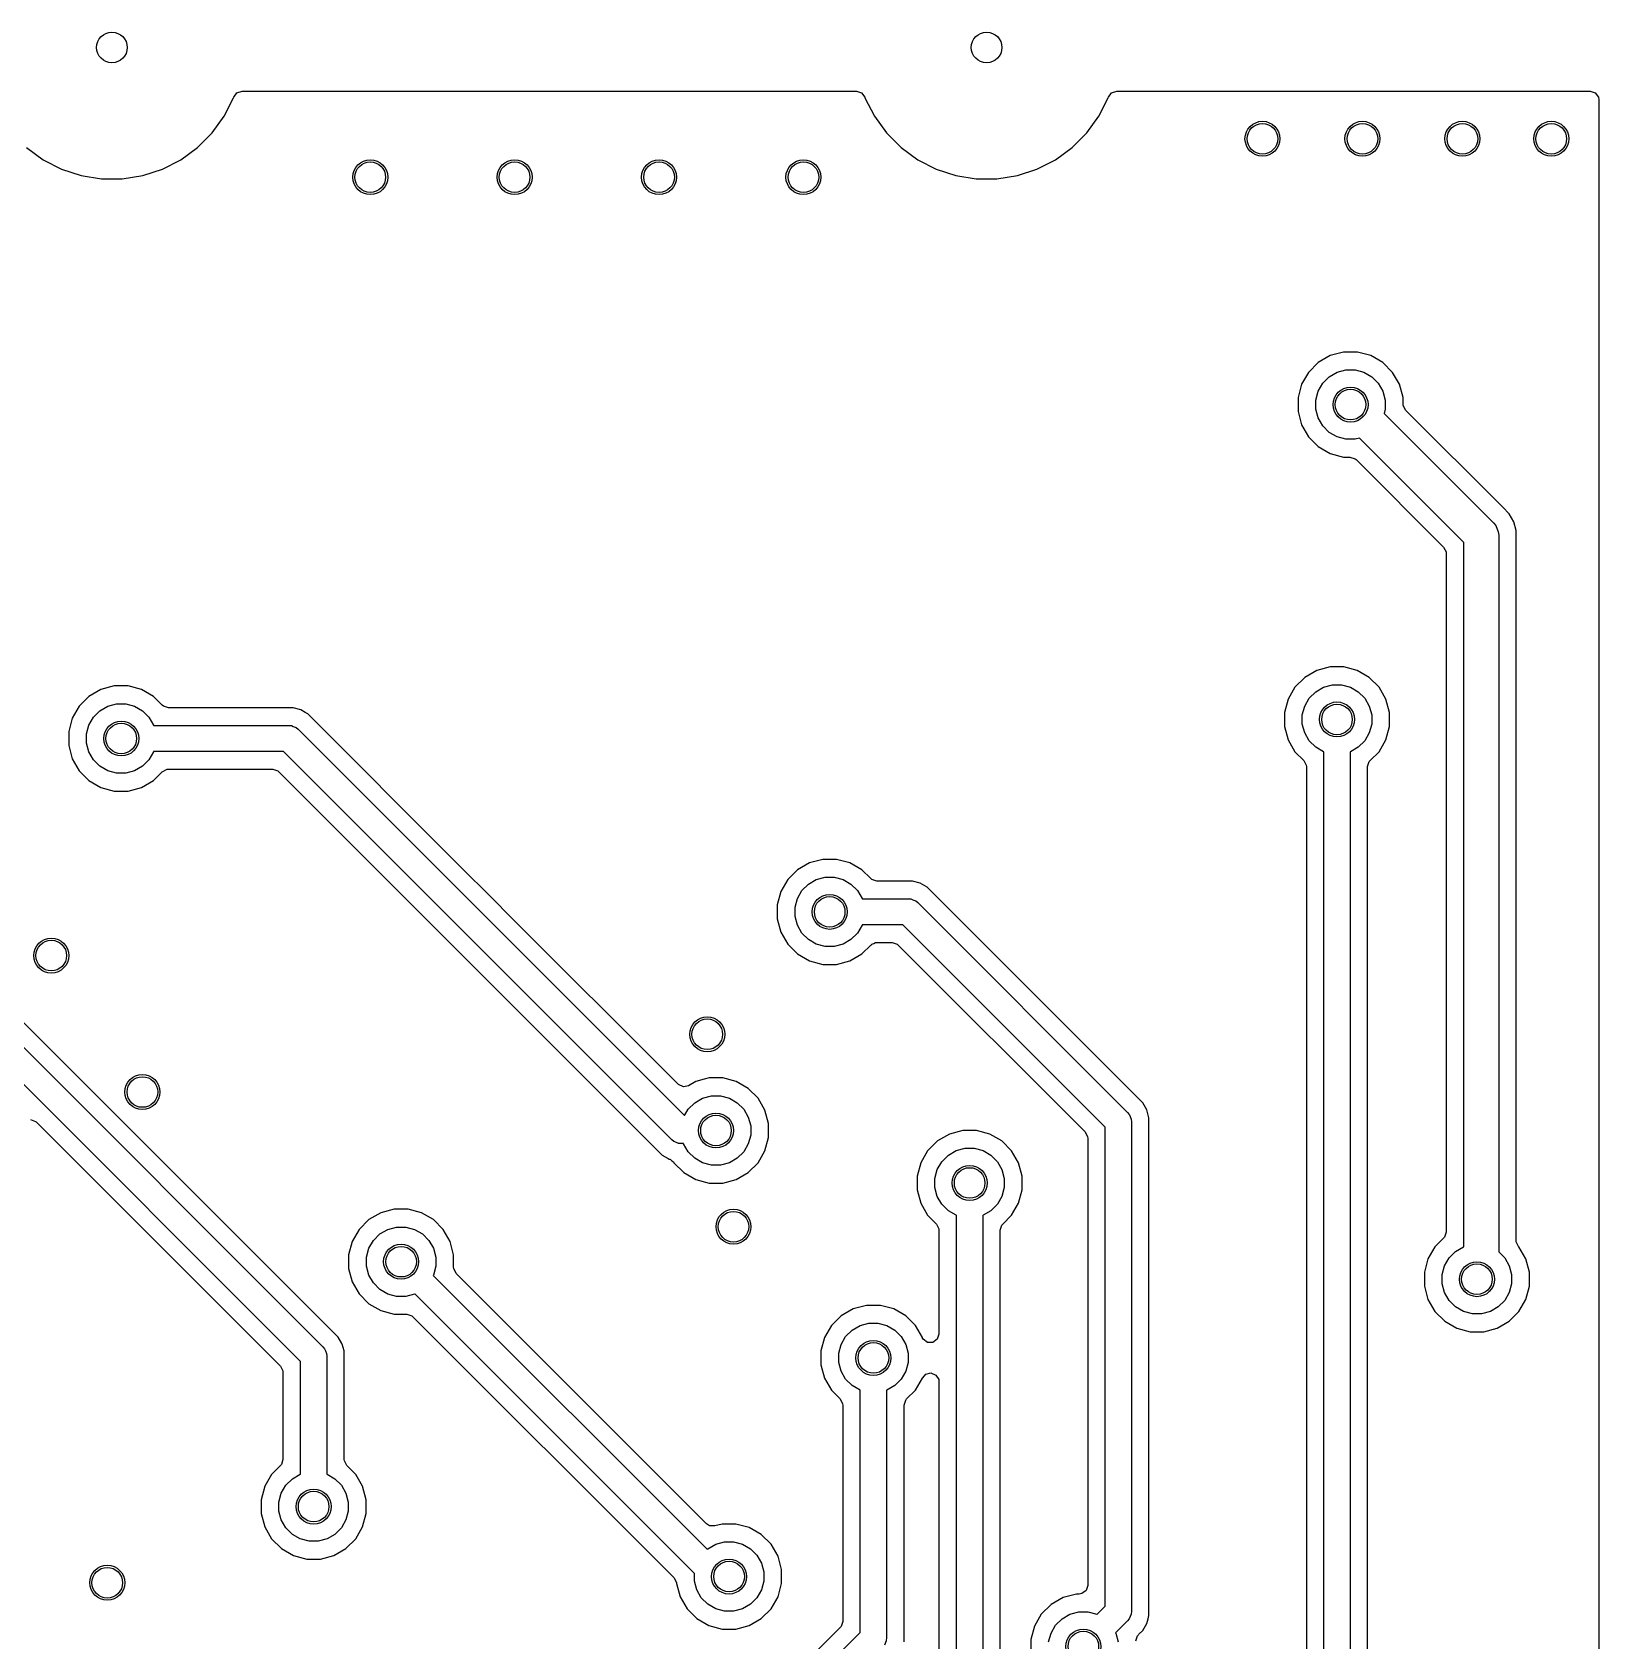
# Model space of a CAD drawing. Extents: x 5.36 to 6.5, y -4.55 to -3.35.
# Drawn here: x 5.795 to 6.5, y -4.076 to -3.352 of the extents above; entities that cross this region are included whole.
import ezdxf

# ---------------------------------------------------------------- set-up
doc = ezdxf.new("R2010")
doc.units = 0
doc.header["$MEASUREMENT"] = 0
doc.layers.add('BLACK', color=7, linetype='CONTINUOUS')

msp = doc.modelspace()

# ---------------------------------------------------------------- linework, layer by layer
at = {"layer": 'BLACK', "linetype": 'CONTINUOUS'}
for p, q in [((5.881, -3.3899), (5.88522, -3.38161)), ((5.88522, -3.38161), (5.88531, -3.38133)), ((5.88522, -3.38161), (5.88522, -3.38161)), ((5.88522, -3.38161), (5.88522, -3.38161)), ((5.88531, -3.38133), (5.88673, -3.37939)), ((5.88673, -3.37939), (5.88902, -3.37864)), ((5.88902, -3.37864), (6.16563, -3.37864)), ((6.16563, -3.37864), (6.16792, -3.37939)), ((6.16792, -3.37939), (6.16934, -3.38133)), ((6.16934, -3.38133), (6.16943, -3.38161)), ((6.16943, -3.38161), (6.16943, -3.38161)), ((6.16943, -3.38161), (6.16943, -3.38161)), ((6.16943, -3.38161), (6.16943, -3.38161)), ((6.16943, -3.38161), (6.17365, -3.3899)), ((6.2747, -3.3899), (6.27892, -3.38161)), ((6.27892, -3.38161), (6.27901, -3.38133)), ((6.27892, -3.38161), (6.27892, -3.38161)), ((6.27892, -3.38161), (6.27892, -3.38161)), ((6.27901, -3.38133), (6.28043, -3.37939)), ((6.28043, -3.37939), (6.28272, -3.37864)), ((6.28272, -3.37864), (6.49585, -3.37864)), ((6.49585, -3.37864), (6.49814, -3.37939)), ((6.49814, -3.37939), (6.49955, -3.38133)), ((6.49955, -3.38133), (6.49974, -3.38254)), ((6.49974, -3.38254), (6.49974, -4.51644)), ((5.87553, -3.39742), (5.881, -3.3899)), ((6.17365, -3.3899), (6.17911, -3.39742)), ((6.26923, -3.39742), (6.2747, -3.3899)), ((5.86896, -3.404), (5.87553, -3.39742)), ((6.17911, -3.39742), (6.18569, -3.404)), ((6.26266, -3.404), (6.26923, -3.39742)), ((5.79199, -3.404), (5.79951, -3.40946)), ((5.79951, -3.40946), (5.8078, -3.41368)), ((5.85315, -3.41368), (5.86143, -3.40946)), ((5.86143, -3.40946), (5.86896, -3.404)), ((6.18569, -3.404), (6.19321, -3.40946)), ((6.19321, -3.40946), (6.2015, -3.41368)), ((6.24685, -3.41368), (6.25514, -3.40946)), ((6.25514, -3.40946), (6.26266, -3.404)), ((5.8078, -3.41368), (5.81664, -3.41656)), ((5.81664, -3.41656), (5.81664, -3.41656)), ((5.81664, -3.41656), (5.81664, -3.41656)), ((5.81664, -3.41656), (5.82582, -3.41801)), ((5.83512, -3.41801), (5.84431, -3.41656)), ((5.84431, -3.41656), (5.85315, -3.41368)), ((5.84431, -3.41656), (5.84431, -3.41656)), ((5.84431, -3.41656), (5.84431, -3.41656)), ((6.2015, -3.41368), (6.21034, -3.41656)), ((6.21034, -3.41656), (6.21034, -3.41656)), ((6.21034, -3.41656), (6.21034, -3.41656)), ((6.21034, -3.41656), (6.21952, -3.41801)), ((6.22882, -3.41801), (6.23801, -3.41656)), ((6.23801, -3.41656), (6.24685, -3.41368)), ((6.23801, -3.41656), (6.23801, -3.41656)), ((6.23801, -3.41656), (6.23801, -3.41656)), ((5.82582, -3.41801), (5.82582, -3.41801)), ((5.82582, -3.41801), (5.83512, -3.41801)), ((6.21952, -3.41801), (6.21952, -3.41801)), ((6.21952, -3.41801), (6.22882, -3.41801)), ((6.38488, -3.49604), (6.37887, -3.49765)), ((6.3911, -3.49604), (6.38488, -3.49604)), ((6.39712, -3.49765), (6.3911, -3.49604)), ((6.37348, -3.50077), (6.36907, -3.50517)), ((6.37887, -3.49765), (6.37348, -3.50077)), ((6.38197, -3.50514), (6.38594, -3.50407)), ((6.38594, -3.50407), (6.39005, -3.50407)), ((6.39005, -3.50407), (6.39402, -3.50514)), ((6.40251, -3.50077), (6.39712, -3.49765)), ((6.40691, -3.50517), (6.40251, -3.50077)), ((6.36596, -3.51056), (6.36435, -3.51657)), ((6.36907, -3.50517), (6.36596, -3.51056)), ((6.37344, -3.51366), (6.3755, -3.5101)), ((6.3755, -3.5101), (6.37841, -3.50719)), ((6.37841, -3.50719), (6.38197, -3.50514)), ((6.39402, -3.50514), (6.39758, -3.50719)), ((6.39758, -3.50719), (6.40049, -3.5101)), ((6.40049, -3.5101), (6.40254, -3.51366)), ((6.41002, -3.51056), (6.40691, -3.50517)), ((6.41163, -3.51657), (6.41002, -3.51056)), ((6.36435, -3.51657), (6.36435, -3.5228)), ((6.37238, -3.51763), (6.37344, -3.51366)), ((6.37238, -3.52174), (6.37238, -3.51763)), ((6.40254, -3.51366), (6.40361, -3.51763)), ((6.40361, -3.51763), (6.40361, -3.52174)), ((6.41163, -3.51941), (6.41163, -3.51657)), ((6.41163, -3.51657), (6.41163, -3.51657)), ((6.36435, -3.5228), (6.36596, -3.52881)), ((6.37344, -3.52571), (6.37238, -3.52174)), ((6.3755, -3.52927), (6.37344, -3.52571)), ((6.40361, -3.52174), (6.40309, -3.52365)), ((6.40309, -3.52365), (6.45236, -3.57292)), ((6.41168, -3.52002), (6.41163, -3.51941)), ((6.41278, -3.52217), (6.41168, -3.52002)), ((6.45647, -3.56587), (6.41278, -3.52217)), ((6.36596, -3.52881), (6.36907, -3.5342)), ((6.37841, -3.53218), (6.3755, -3.52927)), ((6.38197, -3.53423), (6.37841, -3.53218)), ((6.36907, -3.5342), (6.37348, -3.5386)), ((6.37348, -3.5386), (6.37887, -3.54172)), ((6.38594, -3.5353), (6.38197, -3.53423)), ((6.39005, -3.5353), (6.38594, -3.5353)), ((6.39196, -3.53479), (6.39005, -3.5353)), ((6.43892, -3.58175), (6.39196, -3.53479)), ((6.37887, -3.54172), (6.38488, -3.54333)), ((6.38488, -3.54333), (6.38772, -3.54333)), ((6.38772, -3.54333), (6.39001, -3.54407)), ((6.39001, -3.54407), (6.39048, -3.54447)), ((6.39048, -3.54447), (6.42988, -3.58387)), ((6.45941, -3.5688), (6.45647, -3.56587)), ((6.45647, -3.56587), (6.45647, -3.56587)), ((6.46148, -3.5724), (6.45941, -3.5688)), ((6.45236, -3.57292), (6.45334, -3.57411)), ((6.45334, -3.57411), (6.45451, -3.57695)), ((6.45451, -3.57695), (6.45467, -3.57848)), ((6.46256, -3.57641), (6.46148, -3.5724)), ((6.46256, -3.58087), (6.46256, -3.57641)), ((6.46256, -3.57641), (6.46256, -3.57641)), ((6.42988, -3.58387), (6.43098, -3.58602)), ((6.43892, -3.89882), (6.43892, -3.58175)), ((6.45467, -3.57848), (6.45467, -3.90109)), ((6.46256, -3.89601), (6.46256, -3.58087)), ((6.46256, -3.58087), (6.46256, -3.58087)), ((6.43098, -3.58602), (6.43102, -3.58663)), ((6.43102, -3.58663), (6.43102, -3.89219)), ((6.37276, -3.63939), (6.36737, -3.6425)), ((6.37878, -3.63778), (6.37276, -3.63939)), ((6.385, -3.63778), (6.37878, -3.63778)), ((6.39102, -3.63939), (6.385, -3.63778)), ((6.39641, -3.6425), (6.39102, -3.63939)), ((5.82552, -3.64797), (5.82013, -3.65108)), ((5.83153, -3.64636), (5.82552, -3.64797)), ((5.83776, -3.64636), (5.83153, -3.64636)), ((5.84377, -3.64797), (5.83776, -3.64636)), ((5.84916, -3.65108), (5.84377, -3.64797)), ((6.36297, -3.6469), (6.35986, -3.65229)), ((6.36737, -3.6425), (6.36297, -3.6469)), ((6.3694, -3.65183), (6.3723, -3.64892)), ((6.3723, -3.64892), (6.37586, -3.64687)), ((6.37586, -3.64687), (6.37983, -3.6458)), ((6.37983, -3.6458), (6.38395, -3.6458)), ((6.38395, -3.6458), (6.38792, -3.64687)), ((6.38792, -3.64687), (6.39148, -3.64892)), ((6.39148, -3.64892), (6.39438, -3.65183)), ((6.40081, -3.6469), (6.39641, -3.6425)), ((6.40392, -3.65229), (6.40081, -3.6469)), ((5.81573, -3.65548), (5.81262, -3.66087)), ((5.82013, -3.65108), (5.81573, -3.65548)), ((5.82506, -3.65751), (5.82862, -3.65545)), ((5.82862, -3.65545), (5.83259, -3.65439)), ((5.83259, -3.65439), (5.8367, -3.65439)), ((5.8367, -3.65439), (5.84067, -3.65545)), ((5.84067, -3.65545), (5.84423, -3.65751)), ((5.85314, -3.65506), (5.84916, -3.65108)), ((5.8536, -3.65546), (5.85314, -3.65506)), ((5.8559, -3.6562), (5.8536, -3.65546)), ((5.91197, -3.6562), (5.8559, -3.6562)), ((5.91548, -3.65714), (5.91197, -3.6562)), ((5.91197, -3.6562), (5.91197, -3.6562)), ((6.35986, -3.65229), (6.35825, -3.6583)), ((6.36628, -3.65936), (6.36734, -3.65539)), ((6.36734, -3.65539), (6.3694, -3.65183)), ((6.39438, -3.65183), (6.39644, -3.65539)), ((6.39644, -3.65539), (6.3975, -3.65936)), ((6.40553, -3.6583), (6.40392, -3.65229)), ((5.81262, -3.66087), (5.811, -3.66689)), ((5.81903, -3.66794), (5.8201, -3.66397)), ((5.8201, -3.66397), (5.82215, -3.66041)), ((5.82215, -3.66041), (5.82506, -3.65751)), ((5.84423, -3.65751), (5.84714, -3.66041)), ((5.84714, -3.66041), (5.84919, -3.66397)), ((5.84919, -3.66397), (5.84923, -3.66409)), ((5.9175, -3.6583), (5.91548, -3.65714)), ((5.91863, -3.65896), (5.9175, -3.6583)), ((5.98406, -3.72439), (5.91863, -3.65896)), ((6.35825, -3.6583), (6.35825, -3.66453)), ((6.36628, -3.66347), (6.36628, -3.65936)), ((6.36734, -3.66744), (6.36628, -3.66347)), ((6.3975, -3.66347), (6.39644, -3.66744)), ((6.3975, -3.65936), (6.3975, -3.66347)), ((6.40553, -3.66453), (6.40553, -3.6583)), ((5.811, -3.66689), (5.811, -3.67311)), ((5.81903, -3.67206), (5.81903, -3.66794)), ((5.84923, -3.66409), (5.91016, -3.66409)), ((5.91016, -3.66409), (5.91131, -3.66421)), ((5.91131, -3.66421), (5.91209, -3.66453)), ((5.91209, -3.66453), (5.91344, -3.66509)), ((5.91344, -3.66509), (5.91433, -3.66582)), ((5.91433, -3.66582), (6.08823, -3.83972)), ((6.35825, -3.66453), (6.35986, -3.67054)), ((6.35986, -3.67054), (6.36297, -3.67593)), ((6.3694, -3.671), (6.36734, -3.66744)), ((6.3723, -3.67391), (6.3694, -3.671)), ((6.39438, -3.671), (6.39148, -3.67391)), ((6.39644, -3.66744), (6.39438, -3.671)), ((6.40081, -3.67593), (6.40392, -3.67054)), ((6.40392, -3.67054), (6.40553, -3.66453)), ((5.811, -3.67311), (5.81262, -3.67913)), ((5.8201, -3.67603), (5.81903, -3.67206)), ((5.82215, -3.67959), (5.8201, -3.67603)), ((5.84919, -3.67603), (5.84714, -3.67959)), ((5.84923, -3.67591), (5.84919, -3.67603)), ((5.90771, -3.67591), (5.84923, -3.67591)), ((6.08244, -3.85063), (5.90771, -3.67591)), ((6.36297, -3.67593), (6.36695, -3.67991)), ((6.37586, -3.67597), (6.3723, -3.67391)), ((6.37598, -3.676), (6.37586, -3.67597)), ((6.37598, -4.3189), (6.37598, -3.676)), ((6.38792, -3.67597), (6.3878, -3.676)), ((6.3878, -3.676), (6.3878, -4.31645)), ((6.39148, -3.67391), (6.38792, -3.67597)), ((6.39683, -3.67991), (6.40081, -3.67593)), ((5.81262, -3.67913), (5.81573, -3.68452)), ((5.81573, -3.68452), (5.82013, -3.68892)), ((5.82506, -3.68249), (5.82215, -3.67959)), ((5.82862, -3.68455), (5.82506, -3.68249)), ((5.83259, -3.68561), (5.82862, -3.68455)), ((5.8367, -3.68561), (5.83259, -3.68561)), ((5.84067, -3.68455), (5.8367, -3.68561)), ((5.84423, -3.68249), (5.84067, -3.68455)), ((5.84714, -3.67959), (5.84423, -3.68249)), ((5.84916, -3.68892), (5.85314, -3.68494)), ((5.85314, -3.68494), (5.85529, -3.68385)), ((5.85529, -3.68385), (5.8559, -3.6838)), ((5.8559, -3.6838), (5.90283, -3.6838)), ((5.90283, -3.6838), (5.90512, -3.68454)), ((5.90512, -3.68454), (5.90558, -3.68494)), ((5.90558, -3.68494), (6.07814, -3.8575)), ((6.36695, -3.67991), (6.36804, -3.68206)), ((6.36804, -3.68206), (6.36809, -3.68267)), ((6.36809, -3.68267), (6.36809, -4.32071)), ((6.39569, -3.68267), (6.39643, -3.68038)), ((6.39569, -4.30711), (6.39569, -3.68267)), ((6.39643, -3.68038), (6.39683, -3.67991)), ((5.82013, -3.68892), (5.82552, -3.69203)), ((5.82552, -3.69203), (5.83153, -3.69364)), ((5.83776, -3.69364), (5.84377, -3.69203)), ((5.84377, -3.69203), (5.84916, -3.68892)), ((5.83153, -3.69364), (5.83153, -3.69364)), ((5.83153, -3.69364), (5.83776, -3.69364)), ((5.83776, -3.69364), (5.83776, -3.69364)), ((6.00459, -3.74492), (5.98406, -3.72439)), ((6.13903, -3.72911), (6.13463, -3.73352)), ((6.14442, -3.726), (6.13903, -3.72911)), ((6.15043, -3.72439), (6.14442, -3.726)), ((6.15666, -3.72439), (6.15043, -3.72439)), ((6.16267, -3.726), (6.15666, -3.72439)), ((6.16806, -3.72911), (6.16267, -3.726)), ((6.17204, -3.73309), (6.16806, -3.72911)), ((6.13463, -3.73352), (6.13151, -3.73891)), ((6.14105, -3.73844), (6.14396, -3.73554)), ((6.14396, -3.73554), (6.14752, -3.73348)), ((6.14752, -3.73348), (6.15149, -3.73242)), ((6.15149, -3.73242), (6.1556, -3.73242)), ((6.1556, -3.73242), (6.15957, -3.73348)), ((6.15957, -3.73348), (6.16313, -3.73554)), ((6.16313, -3.73554), (6.16604, -3.73844)), ((6.1725, -3.73349), (6.17204, -3.73309)), ((6.17479, -3.73423), (6.1725, -3.73349)), ((6.19079, -3.73423), (6.17479, -3.73423)), ((6.1943, -3.73517), (6.19079, -3.73423)), ((6.19079, -3.73423), (6.19079, -3.73423)), ((6.19745, -3.73699), (6.1943, -3.73517)), ((6.13151, -3.73891), (6.1299, -3.74492)), ((6.13793, -3.74598), (6.13899, -3.742)), ((6.13899, -3.742), (6.14105, -3.73844)), ((6.16604, -3.73844), (6.16809, -3.742)), ((6.16809, -3.742), (6.16812, -3.74213)), ((6.16812, -3.74213), (6.18898, -3.74213)), ((6.18898, -3.74213), (6.19013, -3.74224)), ((6.19013, -3.74224), (6.19101, -3.7426)), ((6.19101, -3.7426), (6.19226, -3.74312)), ((6.19226, -3.74312), (6.19315, -3.74386)), ((6.29451, -3.83405), (6.19745, -3.73699)), ((6.00709, -3.74742), (6.00459, -3.74492)), ((6.08533, -3.82566), (6.00709, -3.74742)), ((6.1299, -3.74492), (6.1299, -3.75114)), ((6.13793, -3.75009), (6.13793, -3.74598)), ((6.13899, -3.75406), (6.13793, -3.75009)), ((6.19315, -3.74386), (6.28764, -3.83834)), ((6.1299, -3.75114), (6.13151, -3.75716)), ((6.13151, -3.75716), (6.13463, -3.76255)), ((6.14105, -3.75762), (6.13899, -3.75406)), ((6.14396, -3.76053), (6.14105, -3.75762)), ((6.16604, -3.75762), (6.16313, -3.76053)), ((6.16809, -3.75406), (6.16604, -3.75762)), ((6.16812, -3.75394), (6.16809, -3.75406)), ((6.18653, -3.75394), (6.16812, -3.75394)), ((6.27756, -3.84497), (6.18653, -3.75394)), ((6.13463, -3.76255), (6.13903, -3.76695)), ((6.14752, -3.76258), (6.14396, -3.76053)), ((6.15149, -3.76364), (6.14752, -3.76258)), ((6.1556, -3.76364), (6.15149, -3.76364)), ((6.15957, -3.76258), (6.1556, -3.76364)), ((6.16313, -3.76053), (6.15957, -3.76258)), ((6.16806, -3.76695), (6.17204, -3.76297)), ((6.17204, -3.76297), (6.17232, -3.76283)), ((6.17232, -3.76283), (6.1725, -3.76258)), ((6.1725, -3.76258), (6.17337, -3.76229)), ((6.17337, -3.76229), (6.17418, -3.76188)), ((6.17418, -3.76188), (6.17479, -3.76183)), ((6.17479, -3.76183), (6.18165, -3.76183)), ((6.18165, -3.76183), (6.18394, -3.76258)), ((6.18394, -3.76258), (6.1844, -3.76297)), ((6.1844, -3.76297), (6.26852, -3.84709)), ((6.13903, -3.76695), (6.14442, -3.77006)), ((6.14442, -3.77006), (6.15043, -3.77167)), ((6.15043, -3.77167), (6.15043, -3.77167)), ((6.15043, -3.77167), (6.15666, -3.77167)), ((6.15666, -3.77167), (6.16267, -3.77006)), ((6.15666, -3.77167), (6.15666, -3.77167)), ((6.16267, -3.77006), (6.16806, -3.76695)), ((5.77257, -3.79091), (5.92544, -3.94378)), ((5.89522, -3.9024), (5.78266, -3.78984)), ((5.91535, -3.9504), (5.76456, -3.7996)), ((6.09925, -3.82281), (6.09707, -3.8234)), ((6.10547, -3.82281), (6.09925, -3.82281)), ((6.11149, -3.82443), (6.10547, -3.82281)), ((6.08548, -3.8258), (6.08533, -3.82566)), ((6.08768, -3.82678), (6.08548, -3.8258)), ((6.09003, -3.82628), (6.08768, -3.82678)), ((6.09324, -3.82443), (6.09003, -3.82628)), ((6.09707, -3.8234), (6.09324, -3.82443)), ((6.11688, -3.82754), (6.11149, -3.82443)), ((6.12128, -3.83194), (6.11688, -3.82754)), ((6.08823, -3.83972), (6.08987, -3.83687)), ((6.08987, -3.83687), (6.09278, -3.83396)), ((6.09278, -3.83396), (6.09634, -3.83191)), ((6.09634, -3.83191), (6.10031, -3.83084)), ((6.10031, -3.83084), (6.10442, -3.83084)), ((6.10442, -3.83084), (6.10839, -3.83191)), ((6.10839, -3.83191), (6.11195, -3.83396)), ((6.11195, -3.83396), (6.11486, -3.83687)), ((6.11486, -3.83687), (6.11691, -3.84043)), ((6.12439, -3.83733), (6.12128, -3.83194)), ((6.126, -3.84334), (6.12439, -3.83733)), ((6.29568, -3.83608), (6.29451, -3.83405)), ((6.29451, -3.83405), (6.29451, -3.83405)), ((6.29632, -3.83719), (6.29568, -3.83608)), ((6.29568, -3.83608), (6.29568, -3.83608)), ((6.29726, -3.8407), (6.29632, -3.83719)), ((5.79385, -3.84147), (5.7961, -3.84234)), ((5.7961, -3.84234), (5.7964, -3.84261)), ((5.7964, -3.84261), (5.90632, -3.95253)), ((6.11691, -3.84043), (6.11798, -3.8444)), ((6.11798, -3.8444), (6.11798, -3.84851)), ((6.126, -3.84957), (6.126, -3.84334)), ((6.27756, -4.06055), (6.27756, -3.84497)), ((6.28764, -3.83834), (6.28837, -3.83924)), ((6.28837, -3.83924), (6.28844, -3.83939)), ((6.28844, -3.83939), (6.28926, -3.84137)), ((6.28926, -3.84137), (6.28937, -3.84252)), ((6.28937, -3.84252), (6.28937, -4.06299)), ((6.29726, -4.06481), (6.29726, -3.8407)), ((6.08333, -3.85137), (6.08244, -3.85063)), ((6.08458, -3.85188), (6.08333, -3.85137)), ((6.08546, -3.85225), (6.08458, -3.85188)), ((6.08661, -3.85236), (6.08546, -3.85225)), ((6.11798, -3.84851), (6.11691, -3.85248)), ((6.12439, -3.85558), (6.126, -3.84957)), ((6.20202, -3.85116), (6.19762, -3.85556)), ((6.20741, -3.84805), (6.20202, -3.85116)), ((6.21342, -3.84644), (6.20741, -3.84805)), ((6.21965, -3.84644), (6.21342, -3.84644)), ((6.22566, -3.84805), (6.21965, -3.84644)), ((6.23105, -3.85116), (6.22566, -3.84805)), ((6.23545, -3.85556), (6.23105, -3.85116)), ((6.26852, -3.84709), (6.26962, -3.84924)), ((6.26962, -3.84924), (6.26967, -3.84985)), ((6.26967, -3.84985), (6.26967, -4.0512)), ((6.07814, -3.8575), (6.0808, -3.85904)), ((6.0808, -3.85904), (6.08129, -3.85932)), ((6.08129, -3.85932), (6.08152, -3.85938)), ((6.08152, -3.85938), (6.08186, -3.85954)), ((6.08186, -3.85954), (6.08246, -3.86013)), ((6.08778, -3.85236), (6.08661, -3.85236)), ((6.08781, -3.85248), (6.08778, -3.85236)), ((6.08987, -3.85604), (6.08781, -3.85248)), ((6.09278, -3.85895), (6.08987, -3.85604)), ((6.09634, -3.86101), (6.09278, -3.85895)), ((6.11195, -3.85895), (6.10839, -3.86101)), ((6.11486, -3.85604), (6.11195, -3.85895)), ((6.11691, -3.85248), (6.11486, -3.85604)), ((6.12128, -3.86097), (6.12439, -3.85558)), ((6.19762, -3.85556), (6.1945, -3.86095)), ((6.20404, -3.86049), (6.20695, -3.85758)), ((6.20695, -3.85758), (6.21051, -3.85553)), ((6.21051, -3.85553), (6.21448, -3.85447)), ((6.21448, -3.85447), (6.21859, -3.85447)), ((6.21859, -3.85447), (6.22256, -3.85553)), ((6.22256, -3.85553), (6.22612, -3.85758)), ((6.22612, -3.85758), (6.22903, -3.86049)), ((6.23857, -3.86095), (6.23545, -3.85556)), ((6.08246, -3.86013), (6.08317, -3.86059)), ((6.08317, -3.86059), (6.08332, -3.86081)), ((6.08332, -3.86081), (6.08344, -3.86097)), ((6.08344, -3.86097), (6.08344, -3.86097)), ((6.08344, -3.86097), (6.08344, -3.86097)), ((6.08344, -3.86097), (6.08785, -3.86537)), ((6.08785, -3.86537), (6.09324, -3.86849)), ((6.10031, -3.86207), (6.09634, -3.86101)), ((6.10442, -3.86207), (6.10031, -3.86207)), ((6.10839, -3.86101), (6.10442, -3.86207)), ((6.11149, -3.86849), (6.11688, -3.86537)), ((6.11688, -3.86537), (6.12128, -3.86097)), ((6.1945, -3.86095), (6.19289, -3.86697)), ((6.20092, -3.86802), (6.20199, -3.86405)), ((6.20199, -3.86405), (6.20404, -3.86049)), ((6.22903, -3.86049), (6.23108, -3.86405)), ((6.23108, -3.86405), (6.23215, -3.86802)), ((6.24018, -3.86697), (6.23857, -3.86095)), ((6.09324, -3.86849), (6.09925, -3.8701)), ((6.09925, -3.8701), (6.09925, -3.8701)), ((6.09925, -3.8701), (6.10547, -3.8701)), ((6.10547, -3.8701), (6.11149, -3.86849)), ((6.10547, -3.8701), (6.10547, -3.8701)), ((6.19289, -3.86697), (6.19289, -3.87319)), ((6.19289, -3.87319), (6.1945, -3.8792)), ((6.20092, -3.87213), (6.20092, -3.86802)), ((6.20199, -3.87611), (6.20092, -3.87213)), ((6.23215, -3.87213), (6.23108, -3.87611)), ((6.23215, -3.86802), (6.23215, -3.87213)), ((6.23857, -3.8792), (6.24018, -3.87319)), ((6.24018, -3.87319), (6.24018, -3.86697)), ((6.1945, -3.8792), (6.19762, -3.8846)), ((6.20404, -3.87967), (6.20199, -3.87611)), ((6.20695, -3.88257), (6.20404, -3.87967)), ((6.22903, -3.87967), (6.22612, -3.88257)), ((6.23108, -3.87611), (6.22903, -3.87967)), ((6.23545, -3.8846), (6.23857, -3.8792)), ((5.94611, -3.88659), (5.94171, -3.891)), ((5.9515, -3.88348), (5.94611, -3.88659)), ((5.95752, -3.88187), (5.9515, -3.88348)), ((5.96374, -3.88187), (5.95752, -3.88187)), ((5.96976, -3.88348), (5.96374, -3.88187)), ((5.97515, -3.88659), (5.96976, -3.88348)), ((5.97955, -3.891), (5.97515, -3.88659)), ((6.19762, -3.8846), (6.20159, -3.88857)), ((6.21051, -3.88463), (6.20695, -3.88257)), ((6.21063, -3.88466), (6.21051, -3.88463)), ((6.21063, -4.13386), (6.21063, -3.88466)), ((6.22256, -3.88463), (6.22244, -3.88466)), ((6.22244, -3.88466), (6.22244, -4.13141)), ((6.22612, -3.88257), (6.22256, -3.88463)), ((6.23148, -3.88857), (6.23545, -3.8846)), ((5.94171, -3.891), (5.9386, -3.89639)), ((5.94814, -3.89593), (5.95104, -3.89302)), ((5.95104, -3.89302), (5.9546, -3.89096)), ((5.9546, -3.89096), (5.95857, -3.8899)), ((5.95857, -3.8899), (5.96269, -3.8899)), ((5.96269, -3.8899), (5.96666, -3.89096)), ((5.96666, -3.89096), (5.97022, -3.89302)), ((5.97022, -3.89302), (5.97312, -3.89593)), ((5.98266, -3.89639), (5.97955, -3.891)), ((6.20159, -3.88857), (6.20269, -3.89072)), ((6.20269, -3.89072), (6.20274, -3.89133)), ((6.20274, -3.89133), (6.20274, -3.93815)), ((6.23033, -3.89133), (6.23108, -3.88904)), ((6.23033, -4.12653), (6.23033, -3.89133)), ((6.23108, -3.88904), (6.23148, -3.88857)), ((6.42988, -3.89495), (6.42596, -3.89887)), ((6.43028, -3.89449), (6.42988, -3.89495)), ((6.43102, -3.89219), (6.43028, -3.89449)), ((5.9323, -3.93948), (5.89522, -3.9024)), ((5.9386, -3.89639), (5.93699, -3.9024)), ((5.93699, -3.9024), (5.93699, -3.90862)), ((5.94502, -3.90346), (5.94608, -3.89949)), ((5.94608, -3.89949), (5.94814, -3.89593)), ((5.97312, -3.89593), (5.97518, -3.89949)), ((5.97518, -3.89949), (5.97624, -3.90346)), ((5.98427, -3.9024), (5.98266, -3.89639)), ((5.98427, -3.90802), (5.98427, -3.9024)), ((5.98427, -3.9024), (5.98427, -3.9024)), ((6.42596, -3.89887), (6.42285, -3.90426)), ((6.43239, -3.9038), (6.4353, -3.90089)), ((6.4353, -3.90089), (6.43886, -3.89884)), ((6.43886, -3.89884), (6.43892, -3.89882)), ((6.45467, -3.90109), (6.45738, -3.9038)), ((6.46261, -3.89662), (6.46256, -3.89601)), ((6.46365, -3.89866), (6.46261, -3.89662)), ((6.46364, -3.89867), (6.46365, -3.89866)), ((6.46366, -3.89868), (6.46364, -3.89867)), ((6.4637, -3.89877), (6.46366, -3.89868)), ((6.4638, -3.89887), (6.4637, -3.89877)), ((6.46691, -3.90426), (6.4638, -3.89887)), ((6.4638, -3.89887), (6.4638, -3.89887)), ((6.4638, -3.89887), (6.4638, -3.89887)), ((5.93699, -3.90862), (5.9386, -3.91464)), ((5.94502, -3.90757), (5.94502, -3.90346)), ((5.94608, -3.91154), (5.94502, -3.90757)), ((5.97624, -3.90757), (5.97518, -3.91154)), ((5.97624, -3.90346), (5.97624, -3.90757)), ((5.98432, -3.90863), (5.98427, -3.90802)), ((5.98541, -3.91078), (5.98432, -3.90863)), ((6.42285, -3.90426), (6.42124, -3.91027)), ((6.42124, -3.91027), (6.42124, -3.9165)), ((6.42927, -3.91133), (6.43033, -3.90736)), ((6.43033, -3.90736), (6.43239, -3.9038)), ((6.45738, -3.9038), (6.45943, -3.90736)), ((6.45943, -3.90736), (6.4605, -3.91133)), ((6.46852, -3.91027), (6.46691, -3.90426)), ((6.46852, -3.9165), (6.46852, -3.91027)), ((5.9386, -3.91464), (5.94171, -3.92003)), ((5.94814, -3.9151), (5.94608, -3.91154)), ((5.95104, -3.91801), (5.94814, -3.9151)), ((5.97518, -3.91154), (5.97512, -3.91165)), ((5.97512, -3.91165), (6.09844, -4.03497)), ((6.0981, -4.02347), (5.98541, -3.91078)), ((6.42124, -3.9165), (6.42285, -3.92251)), ((6.42927, -3.91544), (6.42927, -3.91133)), ((6.43033, -3.91941), (6.42927, -3.91544)), ((6.4605, -3.91544), (6.45943, -3.91941)), ((6.4605, -3.91133), (6.4605, -3.91544)), ((6.46691, -3.92251), (6.46852, -3.9165)), ((5.94171, -3.92003), (5.94611, -3.92443)), ((5.94611, -3.92443), (5.9515, -3.92754)), ((5.9546, -3.92006), (5.95104, -3.91801)), ((5.95857, -3.92113), (5.9546, -3.92006)), ((5.96269, -3.92113), (5.95857, -3.92113)), ((5.96666, -3.92006), (5.96269, -3.92113)), ((5.96676, -3.92), (5.96666, -3.92006)), ((6.09263, -4.04587), (5.96676, -3.92)), ((6.42285, -3.92251), (6.42596, -3.9279)), ((6.43239, -3.92297), (6.43033, -3.91941)), ((6.4353, -3.92588), (6.43239, -3.92297)), ((6.45738, -3.92297), (6.45447, -3.92588)), ((6.45943, -3.91941), (6.45738, -3.92297)), ((6.4638, -3.9279), (6.46691, -3.92251)), ((5.9515, -3.92754), (5.95752, -3.92915)), ((5.95752, -3.92915), (5.95752, -3.92915)), ((5.95752, -3.92915), (5.96314, -3.92915)), ((5.96314, -3.92915), (5.96543, -3.9299)), ((5.96543, -3.9299), (5.9659, -3.9303)), ((5.9659, -3.9303), (6.08347, -4.04786)), ((6.15871, -3.9299), (6.15431, -3.9343)), ((6.1641, -3.92679), (6.15871, -3.9299)), ((6.17012, -3.92518), (6.1641, -3.92679)), ((6.17634, -3.92518), (6.17012, -3.92518)), ((6.18235, -3.92679), (6.17634, -3.92518)), ((6.18774, -3.9299), (6.18235, -3.92679)), ((6.19215, -3.9343), (6.18774, -3.9299)), ((6.42596, -3.9279), (6.43037, -3.9323)), ((6.43886, -3.92794), (6.4353, -3.92588)), ((6.44283, -3.929), (6.43886, -3.92794)), ((6.44694, -3.929), (6.44283, -3.929)), ((6.45091, -3.92794), (6.44694, -3.929)), ((6.45447, -3.92588), (6.45091, -3.92794)), ((6.4594, -3.9323), (6.4638, -3.9279)), ((6.15431, -3.9343), (6.1512, -3.93969)), ((6.15868, -3.94279), (6.16073, -3.93923)), ((6.16073, -3.93923), (6.16364, -3.93633)), ((6.16364, -3.93633), (6.1672, -3.93427)), ((6.1672, -3.93427), (6.17117, -3.93321)), ((6.17117, -3.93321), (6.17528, -3.93321)), ((6.17528, -3.93321), (6.17925, -3.93427)), ((6.17925, -3.93427), (6.18282, -3.93633)), ((6.18282, -3.93633), (6.18572, -3.93923)), ((6.18572, -3.93923), (6.18778, -3.94279)), ((6.19526, -3.93969), (6.19215, -3.9343)), ((6.20274, -3.93815), (6.20199, -3.94044)), ((6.43037, -3.9323), (6.43576, -3.93542)), ((6.43576, -3.93542), (6.44177, -3.93703)), ((6.44177, -3.93703), (6.44177, -3.93703)), ((6.44177, -3.93703), (6.44799, -3.93703)), ((6.44799, -3.93703), (6.45401, -3.93542)), ((6.44799, -3.93703), (6.44799, -3.93703)), ((6.45401, -3.93542), (6.4594, -3.9323)), ((5.92544, -3.94378), (5.92617, -3.94467)), ((5.92617, -3.94467), (5.9266, -3.94571)), ((5.9266, -3.94571), (5.92705, -3.9468)), ((5.93396, -3.94235), (5.9323, -3.93948)), ((5.9323, -3.93948), (5.9323, -3.93948)), ((5.93412, -3.94263), (5.93396, -3.94235)), ((5.93396, -3.94235), (5.93396, -3.94235)), ((5.93396, -3.94235), (5.93396, -3.94235)), ((5.93494, -3.94571), (5.93412, -3.94263)), ((5.93506, -3.94614), (5.93494, -3.94571)), ((5.93506, -3.9945), (5.93506, -3.94614)), ((6.1512, -3.93969), (6.14959, -3.94571)), ((6.14959, -3.94571), (6.14959, -3.95193)), ((6.15762, -3.94676), (6.15868, -3.94279)), ((6.18778, -3.94279), (6.18884, -3.94676)), ((6.19539, -3.93991), (6.19526, -3.93969)), ((6.19526, -3.93969), (6.19526, -3.93969)), ((6.19569, -3.94044), (6.19539, -3.93991)), ((6.19539, -3.93991), (6.19539, -3.93991)), ((6.19763, -3.94186), (6.19569, -3.94044)), ((6.20004, -3.94186), (6.19763, -3.94186)), ((6.20199, -3.94044), (6.20004, -3.94186)), ((5.90632, -3.95253), (5.90741, -3.95467)), ((5.91535, -4.00117), (5.91535, -3.9504)), ((5.92705, -3.9468), (5.92717, -3.94795)), ((5.92717, -3.94795), (5.92717, -4.00117)), ((6.14959, -3.95193), (6.1512, -3.95794)), ((6.15762, -3.95087), (6.15762, -3.94676)), ((6.15868, -3.95485), (6.15762, -3.95087)), ((6.18884, -3.95087), (6.18778, -3.95485)), ((6.18884, -3.94676), (6.18884, -3.95087)), ((5.90741, -3.95467), (5.90746, -3.95528)), ((5.90746, -3.95528), (5.90746, -3.9945)), ((6.1512, -3.95794), (6.15431, -3.96334)), ((6.16073, -3.95841), (6.15868, -3.95485)), ((6.16364, -3.96131), (6.16073, -3.95841)), ((6.18572, -3.95841), (6.18282, -3.96131)), ((6.18778, -3.95485), (6.18572, -3.95841)), ((6.19215, -3.96334), (6.19526, -3.95794)), ((6.19526, -3.95794), (6.19539, -3.95772)), ((6.19526, -3.95794), (6.19526, -3.95794)), ((6.19539, -3.95772), (6.19544, -3.95776)), ((6.19544, -3.95776), (6.1968, -3.95616)), ((6.1968, -3.95616), (6.19914, -3.9556)), ((6.19914, -3.9556), (6.20137, -3.95652)), ((6.20137, -3.95652), (6.20263, -3.95858)), ((6.20263, -3.95858), (6.20274, -3.95949)), ((6.20274, -3.95949), (6.20274, -4.13567)), ((6.15431, -3.96334), (6.15829, -3.96731)), ((6.15829, -3.96731), (6.15938, -3.96946)), ((6.1672, -3.96337), (6.16364, -3.96131)), ((6.16732, -3.9634), (6.1672, -3.96337)), ((6.16732, -4.07236), (6.16732, -3.9634)), ((6.17925, -3.96337), (6.17913, -3.9634)), ((6.17913, -3.9634), (6.17913, -4.0748)), ((6.18282, -3.96131), (6.17925, -3.96337)), ((6.18703, -3.97007), (6.18777, -3.96778)), ((6.18777, -3.96778), (6.18817, -3.96731)), ((6.18817, -3.96731), (6.19215, -3.96334)), ((6.15938, -3.96946), (6.15943, -3.97007)), ((6.15943, -3.97007), (6.15943, -4.06747)), ((6.18703, -4.07662), (6.18703, -3.97007)), ((5.90672, -3.99679), (5.90632, -3.99725)), ((5.90746, -3.9945), (5.90672, -3.99679)), ((5.93511, -3.99511), (5.93506, -3.9945)), ((5.9362, -3.99725), (5.93511, -3.99511)), ((5.90234, -4.00123), (5.89923, -4.00662)), ((5.90632, -3.99725), (5.90234, -4.00123)), ((5.90877, -4.00616), (5.91167, -4.00325)), ((5.91167, -4.00325), (5.91523, -4.0012)), ((5.91523, -4.0012), (5.91535, -4.00117)), ((5.92717, -4.00117), (5.92729, -4.0012)), ((5.92729, -4.0012), (5.93085, -4.00325)), ((5.93085, -4.00325), (5.93375, -4.00616)), ((5.94018, -4.00123), (5.9362, -3.99725)), ((5.94329, -4.00662), (5.94018, -4.00123)), ((5.89923, -4.00662), (5.89762, -4.01264)), ((5.90565, -4.01369), (5.90671, -4.00972)), ((5.90671, -4.00972), (5.90877, -4.00616)), ((5.93375, -4.00616), (5.93581, -4.00972)), ((5.93581, -4.00972), (5.93687, -4.01369)), ((5.9449, -4.01264), (5.94329, -4.00662)), ((5.89762, -4.01264), (5.89762, -4.01886)), ((5.89762, -4.01886), (5.89923, -4.02487)), ((5.90565, -4.0178), (5.90565, -4.01369)), ((5.90671, -4.02177), (5.90565, -4.0178)), ((5.93687, -4.0178), (5.93581, -4.02177)), ((5.93687, -4.01369), (5.93687, -4.0178)), ((5.94329, -4.02487), (5.9449, -4.01886)), ((5.9449, -4.01886), (5.9449, -4.01264)), ((5.89923, -4.02487), (5.90234, -4.03026)), ((5.90877, -4.02533), (5.90671, -4.02177)), ((5.91167, -4.02824), (5.90877, -4.02533)), ((5.93375, -4.02533), (5.93085, -4.02824)), ((5.93581, -4.02177), (5.93375, -4.02533)), ((5.94018, -4.03026), (5.94329, -4.02487)), ((6.09946, -4.02435), (6.0981, -4.02347)), ((6.10187, -4.02448), (6.09946, -4.02435)), ((6.10514, -4.0236), (6.10187, -4.02448)), ((6.11136, -4.0236), (6.10514, -4.0236)), ((6.11737, -4.02521), (6.11136, -4.0236)), ((6.12276, -4.02833), (6.11737, -4.02521)), ((5.90234, -4.03026), (5.90674, -4.03467)), ((5.91523, -4.0303), (5.91167, -4.02824)), ((5.9192, -4.03136), (5.91523, -4.0303)), ((5.92332, -4.03136), (5.9192, -4.03136)), ((5.92729, -4.0303), (5.92332, -4.03136)), ((5.93085, -4.02824), (5.92729, -4.0303)), ((5.93578, -4.03467), (5.94018, -4.03026)), ((6.09866, -4.03475), (6.10222, -4.03269)), ((6.10222, -4.03269), (6.10619, -4.03163)), ((6.10619, -4.03163), (6.1103, -4.03163)), ((6.1103, -4.03163), (6.11427, -4.03269)), ((6.11427, -4.03269), (6.11783, -4.03475)), ((6.12717, -4.03273), (6.12276, -4.02833)), ((6.13028, -4.03812), (6.12717, -4.03273)), ((5.90674, -4.03467), (5.91213, -4.03778)), ((5.91213, -4.03778), (5.91815, -4.03939)), ((5.91815, -4.03939), (5.91815, -4.03939)), ((5.91815, -4.03939), (5.92437, -4.03939)), ((5.92437, -4.03939), (5.93039, -4.03778)), ((5.92437, -4.03939), (5.92437, -4.03939)), ((5.93039, -4.03778), (5.93578, -4.03467)), ((6.09844, -4.03497), (6.09866, -4.03475)), ((6.11783, -4.03475), (6.12074, -4.03766)), ((6.12074, -4.03766), (6.1228, -4.04122)), ((6.13189, -4.04413), (6.13028, -4.03812)), ((6.08347, -4.04786), (6.08456, -4.05001)), ((6.09263, -4.0493), (6.09263, -4.04587)), ((6.1228, -4.04122), (6.12386, -4.04519)), ((6.12386, -4.04519), (6.12386, -4.0493)), ((6.13189, -4.05036), (6.13189, -4.04413)), ((6.08456, -4.05001), (6.08457, -4.05011)), ((6.08457, -4.05011), (6.08461, -4.05036)), ((6.08461, -4.05036), (6.08461, -4.05036)), ((6.08461, -4.05036), (6.08622, -4.05637)), ((6.0937, -4.05327), (6.09263, -4.0493)), ((6.09575, -4.05683), (6.0937, -4.05327)), ((6.1228, -4.05327), (6.12074, -4.05683)), ((6.12386, -4.0493), (6.1228, -4.05327)), ((6.13028, -4.05637), (6.13189, -4.05036)), ((6.2646, -4.0551), (6.25859, -4.05671)), ((6.26577, -4.0551), (6.2646, -4.0551)), ((6.26697, -4.05491), (6.26577, -4.0551)), ((6.26892, -4.05349), (6.26697, -4.05491)), ((6.26967, -4.0512), (6.26892, -4.05349)), ((6.08622, -4.05637), (6.08933, -4.06176)), ((6.08933, -4.06176), (6.09373, -4.06616)), ((6.09866, -4.05974), (6.09575, -4.05683)), ((6.10222, -4.06179), (6.09866, -4.05974)), ((6.10619, -4.06286), (6.10222, -4.06179)), ((6.11427, -4.06179), (6.1103, -4.06286)), ((6.11783, -4.05974), (6.11427, -4.06179)), ((6.12074, -4.05683), (6.11783, -4.05974)), ((6.12276, -4.06616), (6.12717, -4.06176)), ((6.12717, -4.06176), (6.13028, -4.05637)), ((6.2532, -4.05982), (6.2488, -4.06422)), ((6.25859, -4.05671), (6.2532, -4.05982)), ((6.27385, -4.06425), (6.27756, -4.06055)), ((6.09373, -4.06616), (6.09912, -4.06927)), ((6.09912, -4.06927), (6.10514, -4.07089)), ((6.1103, -4.06286), (6.10619, -4.06286)), ((6.11136, -4.07089), (6.11737, -4.06927)), ((6.11737, -4.06927), (6.12276, -4.06616)), ((6.15943, -4.06747), (6.15868, -4.06976)), ((6.2488, -4.06422), (6.24569, -4.06961)), ((6.25317, -4.07271), (6.25522, -4.06915)), ((6.25522, -4.06915), (6.25813, -4.06625)), ((6.25813, -4.06625), (6.26169, -4.06419)), ((6.26169, -4.06419), (6.26566, -4.06313)), ((6.26566, -4.06313), (6.26977, -4.06313)), ((6.26977, -4.06313), (6.27374, -4.06419)), ((6.27374, -4.06419), (6.27385, -4.06425)), ((6.28764, -4.06717), (6.2822, -4.07261)), ((6.28837, -4.06627), (6.28764, -4.06717)), ((6.28922, -4.06422), (6.28837, -4.06627)), ((6.28926, -4.06414), (6.28922, -4.06422)), ((6.28937, -4.06299), (6.28926, -4.06414)), ((6.29451, -4.07147), (6.29632, -4.06832)), ((6.29632, -4.06832), (6.29686, -4.06633)), ((6.29686, -4.06633), (6.29726, -4.06481)), ((6.15829, -4.07023), (6.05589, -4.17262)), ((6.05624, -4.18344), (6.16732, -4.07236)), ((6.10514, -4.07089), (6.10514, -4.07089)), ((6.10514, -4.07089), (6.11136, -4.07089)), ((6.11136, -4.07089), (6.11136, -4.07089)), ((6.15868, -4.06976), (6.15829, -4.07023)), ((6.17895, -4.07612), (6.17814, -4.07808)), ((6.17902, -4.07596), (6.17895, -4.07612)), ((6.17913, -4.0748), (6.17902, -4.07596)), ((6.24569, -4.06961), (6.24407, -4.07563)), ((6.24407, -4.07563), (6.24407, -4.08185)), ((6.2521, -4.07668), (6.25317, -4.07271)), ((6.2822, -4.07261), (6.28227, -4.07271)), ((6.28227, -4.07271), (6.28333, -4.07668)), ((6.29136, -4.07623), (6.2921, -4.07394)), ((6.2921, -4.07394), (6.2925, -4.07347)), ((6.2925, -4.07347), (6.29276, -4.07321)), ((6.29276, -4.07321), (6.29451, -4.07147))]:
    msp.add_line(p, q, dxfattribs=at)
at = {"layer": 'BLACK'}
for centre, radius in [((5.83047, -3.35894), 0.00689), ((5.83047, -3.35894), 0.00689), ((6.22417, -3.35894), 0.00689), ((6.22417, -3.35894), 0.00689), ((6.34835, -3.40004), 0.00787), ((6.39335, -3.40004), 0.00787), ((6.43835, -3.40004), 0.00787), ((6.47835, -3.40004), 0.00787), ((5.94673, -3.41732), 0.00787), ((6.01173, -3.41732), 0.00787), ((6.07673, -3.41732), 0.00787), ((6.14173, -3.41732), 0.00787), ((6.38799, -3.51969), 0.00787), ((6.38189, -3.66142), 0.00787), ((5.83465, -3.67), 0.00787), ((6.15354, -3.74803), 0.00787), ((5.80315, -3.76772), 0.00787), ((6.09843, -3.80315), 0.00787), ((5.84417, -3.82913), 0.00787), ((6.10236, -3.84646), 0.00787), ((6.21654, -3.87008), 0.00787), ((6.11024, -3.88976), 0.00787), ((5.96063, -3.90551), 0.00787), ((6.44488, -3.91339), 0.00787), ((6.17323, -3.94882), 0.00787), ((5.92126, -4.01575), 0.00787), ((6.10825, -4.04724), 0.00787), ((5.82835, -4.05004), 0.00787), ((6.26772, -4.07874), 0.00787)]:
    msp.add_circle(centre, radius, dxfattribs=at)
at = {"layer": 'WHITE'}
for centre in [(6.34835, -3.40004), (6.39335, -3.40004), (6.43835, -3.40004), (6.47835, -3.40004), (5.94673, -3.41732), (6.01173, -3.41732), (6.07673, -3.41732), (6.14173, -3.41732), (6.38799, -3.51969), (6.38189, -3.66142), (5.83465, -3.67), (6.15354, -3.74803), (5.80315, -3.76772), (6.09843, -3.80315), (5.84417, -3.82913), (6.10236, -3.84646), (6.21654, -3.87008), (6.11024, -3.88976), (5.96063, -3.90551), (6.44488, -3.91339), (6.17323, -3.94882), (5.92126, -4.01575), (6.10825, -4.04724), (5.82835, -4.05004), (6.26772, -4.07874)]:
    msp.add_circle(centre, 0.00689, dxfattribs=at)

doc.saveas('drawing.dxf')
